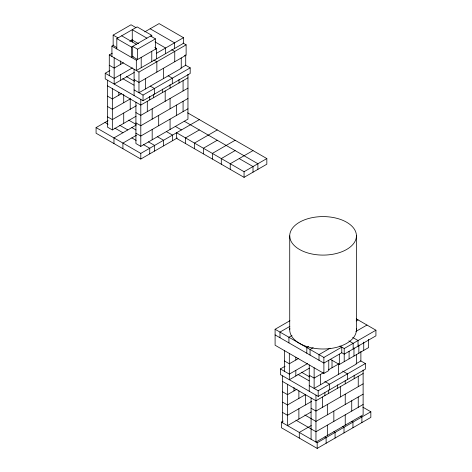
<?xml version="1.0" encoding="UTF-8"?>
<svg xmlns="http://www.w3.org/2000/svg" width="472" height="472" viewBox="0 0 472 472"><rect width="100%" height="100%" fill="white"/><g stroke="black" fill="none" stroke-linecap="round" stroke-linejoin="round"><path stroke-width="0.71" d="M116.808 47.542L113.15 45.43L113.15 35.099L131.039 24.774L135.918 27.588M116.808 48.952L116.808 38.621L137.14 26.886L151.772 35.335L151.772 36.716M111.929 56.463L111.929 46.132L113.758 45.076M144.78 31.86L159.093 23.6L183.484 37.683L183.484 43.318L136.325 70.546L136.325 60.215L111.929 46.132M129.77 41.465L132.26 40.031M109.286 75.591L109.286 54.935L112.242 53.23M116.808 38.621L131.446 47.07L151.772 35.335M137.547 49.188L137.547 59.513L132.667 56.699L132.667 46.368L137.547 49.188L155.435 38.857L155.435 49.188M133.275 56.345L131.446 57.401L131.446 47.07M185.425 65.095L190.192 67.85L190.192 73.479L143.034 100.707L105.221 78.877L105.221 73.248L109.952 70.517M123.416 62.741L114.165 68.08L109.286 65.266M136.325 60.215L156.651 48.48L156.651 58.811M156.651 53.177L183.484 37.683M132.39 67.885L114.165 78.411L105.221 73.248M134.243 72.452L114.165 84.045L114.165 57.755M109.286 54.935L138.969 72.074L186.127 44.846L186.127 55.171L138.969 82.399L134.089 79.585M184.505 55.643L185.72 54.935L185.72 65.266L180.841 68.08M121.823 93.474L112.336 98.949L107.457 96.135M130.508 98.79L112.336 109.28L107.457 106.46M134.089 89.91L143.034 95.079L190.192 67.85M177.277 137.977L140.798 159.04L96.076 133.222L96.076 127.587L108.07 120.661M136.396 105.716L112.336 119.605L107.457 116.79M187.956 77.821L140.798 105.055L107.457 85.804M107.457 80.169L107.457 127.115L112.336 129.936L136.06 116.242M187.956 88.152L140.798 115.38L135.918 112.566M136.137 125.115L113.964 137.918L113.964 143.547M187.956 98.483L140.798 125.711L135.918 122.891M136.479 135.246L122.909 143.081L122.909 148.715M187.956 108.808L140.798 136.036L135.918 133.222M135.918 102.235L135.918 143.547L140.798 146.367L187.956 119.139L187.956 74.305M96.076 127.587L140.798 153.406L199.343 119.605M199.343 129.936L185.52 137.918L185.52 143.547M217.232 129.936L194.464 143.081L194.464 148.715M217.232 140.261L203.408 148.243L203.408 153.878M235.121 140.261L212.353 153.406L212.353 159.04M235.121 150.592L221.297 158.574L221.297 164.203M253.01 150.592L230.242 163.737L230.242 169.371M244.065 171.72L266.833 158.574L266.833 164.203L244.065 177.348L176.575 138.385L176.575 132.75L244.065 171.72L244.065 177.348M328.766 360.254L328.766 370.585L323.886 373.399L275.099 345.233L275.099 329.273L289.902 320.724M289.843 326.388L279.973 332.087L279.973 337.722M292.003 335.474L288.923 337.256L288.923 342.884M308.641 346.525L306.812 347.581L306.812 353.215M356.189 320.954L358.036 319.88M313.148 347.681L310.063 349.457L310.063 355.091M360.584 360.791L365.357 363.546L365.357 369.175L318.193 396.403L280.38 374.573L280.38 368.945L285.112 366.213M298.581 358.437L289.324 363.776L284.445 360.962M355.876 331.456L366.98 325.049M330.111 348.212L319.007 354.625L319.007 360.254M307.555 363.582L289.324 374.107L280.38 368.945M275.099 329.273L323.886 357.44L341.775 347.115L341.775 352.743L323.886 363.074L275.099 334.908M309.402 368.148L289.324 379.742L289.324 353.451M339.893 346.029L344.212 348.519L375.924 330.211L375.924 335.846L344.212 354.153L341.746 352.731M323.715 372.561L314.128 378.096L309.248 375.281M328.654 369.712L338.802 363.853M330.465 359.363L339.333 364.484L368.608 347.581L368.608 339.321M297.089 389.111L287.495 394.645L282.616 391.831M356.006 363.776L360.885 360.962L360.885 351.321M305.667 394.486L287.495 404.976L282.616 402.156M309.248 385.606L318.193 390.775L365.357 363.546M311.555 401.412L287.495 415.301L282.616 412.487M363.121 373.517L315.957 400.752L282.616 381.5M362.826 407.153L370.844 411.785L370.844 417.413L317.178 448.4L281.4 427.744L281.4 422.11L283.188 421.077M311.219 411.938L287.495 425.632L287.495 384.32M363.121 383.848L315.957 411.077L311.077 408.262M363.121 394.179L315.957 421.407L304.841 414.988M311.213 425.555L299.289 432.44L299.289 438.069M363.121 404.504L315.957 431.732L295.897 420.151M281.4 422.11L317.178 442.766L370.844 411.785M183.077 43.082L186.127 44.846M150.149 28.762L174.54 42.846L174.54 48.48M150.556 36.043L155.435 38.857M171.696 49.654L174.746 51.419L174.746 61.743M154.963 41.872L165.595 48.014L165.595 53.649M146.892 38.155L132.26 29.701L132.26 42.096M154.775 47.401L156.651 48.48M131.759 39.742L138.638 43.713M121.688 35.807L136.325 44.256M113.15 35.099L118.029 37.919M153.807 59.985L156.857 61.743L156.857 72.074M168.132 75.768L172.304 78.175L172.304 83.809M150.243 86.093L154.415 88.506L154.415 94.135M126.354 76.523L134.532 81.249M187.62 112.837L266.833 158.574M122.69 78.641L134.013 85.178M184.227 121.21L257.889 163.737L257.889 169.371M239.186 158.574L253.01 166.551L253.01 172.186M175.283 126.372L181.454 129.936M166.339 131.535L172.51 135.098L172.51 140.733M128.708 120.142L136.113 124.413M157.394 136.703L163.566 140.261L163.566 145.895M131.853 127.587L136.024 129.995M119.764 125.304L127.788 129.936M148.45 141.865L154.621 145.429L154.621 151.064M105.02 122.425L108.1 124.207M114.891 128.124L122.909 132.75M131.853 137.918L136.172 140.408M143.571 144.68L149.742 148.243L149.742 153.878M356.248 318.848L375.924 330.211M352.672 337.439L358.036 340.542L358.036 346.171M348.837 340.861L353.156 343.356L353.156 348.991M342.696 371.116L347.469 373.871L347.469 379.506M324.807 381.447L329.58 384.202L329.58 389.831M301.514 372.219L309.691 376.945M297.856 374.337L309.178 380.874M360.667 416.233L361.9 416.947L361.9 422.582M351.723 421.396L352.956 422.11L352.956 427.744M342.778 426.564L344.011 427.272L344.011 432.907M333.834 431.727L335.067 432.44L335.067 438.069M324.889 436.889L326.123 437.603L326.123 443.237M363.729 342.135L363.729 350.401M363.121 370.001L363.121 414.835L315.957 442.063L315.957 395.117M358.85 344.955L358.85 353.215M358.242 376.337L358.242 386.662M358.242 396.993L358.242 407.324M356.419 235.847A33.347 19.252 0 0 1 306.399 252.52A33.347 19.252 0 0 1 306.399 219.173A33.347 19.252 0 0 1 356.419 235.847L356.419 329.739M356.413 354.372L356.413 364.012L314.128 388.426L314.128 367.771M354.177 375.163L354.177 378.686M353.971 347.77L353.971 356.03M351.734 400.752L351.734 411.077M349.091 351.274L349.091 358.85M345.233 380.326L345.233 383.848M345.233 394.179L345.233 404.504M345.233 414.835L345.233 425.16M344.212 348.519L344.212 361.664M340.353 386.662L340.353 396.993M339.333 354.153L339.333 364.484M338.524 364.012L338.524 374.343M337.504 384.786L337.504 388.308M333.846 411.077L333.846 421.407M332.017 360.195L332.017 367.771M328.559 389.949L328.559 393.471M327.344 404.504L327.344 414.835M327.344 425.16L327.344 435.491M324.901 392.769L324.901 395.583M323.886 357.44L323.886 373.399M322.464 396.993L322.464 407.324M320.636 374.343L320.636 384.668M318.193 390.775L318.193 396.403M317.178 442.766L317.178 448.4M311.077 397.931L311.077 439.243M309.248 364.95L309.248 391.241M305.384 394.645L305.384 404.976M298.882 390.828L298.882 398.403M298.882 408.728L298.882 419.059M295.832 357.269L295.832 360.024M295.832 370.349L295.832 375.983M294.003 387.447L294.003 390.893M289.725 235.847L289.725 329.739M284.445 350.631L284.445 371.287M282.616 375.865L282.616 422.812M183.077 80.641L183.077 90.966M183.077 101.297L183.077 111.628M181.248 57.991L181.248 68.316L138.969 92.73L138.969 72.074M179.012 79.467L179.012 82.989M176.575 105.055L176.575 115.38M170.067 84.63L170.067 88.152M170.067 98.483L170.067 108.808M170.067 119.139L170.067 129.464M165.188 90.966L165.188 101.297M163.359 68.316L163.359 78.647M162.344 89.09L162.344 92.612M158.686 115.38L158.686 125.711M153.4 94.252L153.4 97.775M152.179 108.808L152.179 119.139M152.179 129.464L152.179 139.795M151.772 51.3L151.772 61.625M149.742 96.365L149.742 99.887M147.299 101.297L147.299 111.628M145.47 78.647L145.47 88.972M143.034 95.079L143.034 100.707M141.205 57.401L141.205 67.732M140.798 99.421L140.798 146.367M140.798 153.406L140.798 159.04M134.089 69.254L134.089 95.545M130.225 98.949L130.225 109.28M123.723 94.441L123.723 102.707M123.723 113.032L123.723 123.363M120.673 60.882L120.673 64.328M120.673 74.653L120.673 80.287M118.844 92.441L118.844 95.196M112.336 88.624L112.336 129.936M356.331 328.305A33.347 19.252 0 0 1 323.072 348.997A33.347 19.252 0 0 1 289.814 328.305"/></g></svg>
